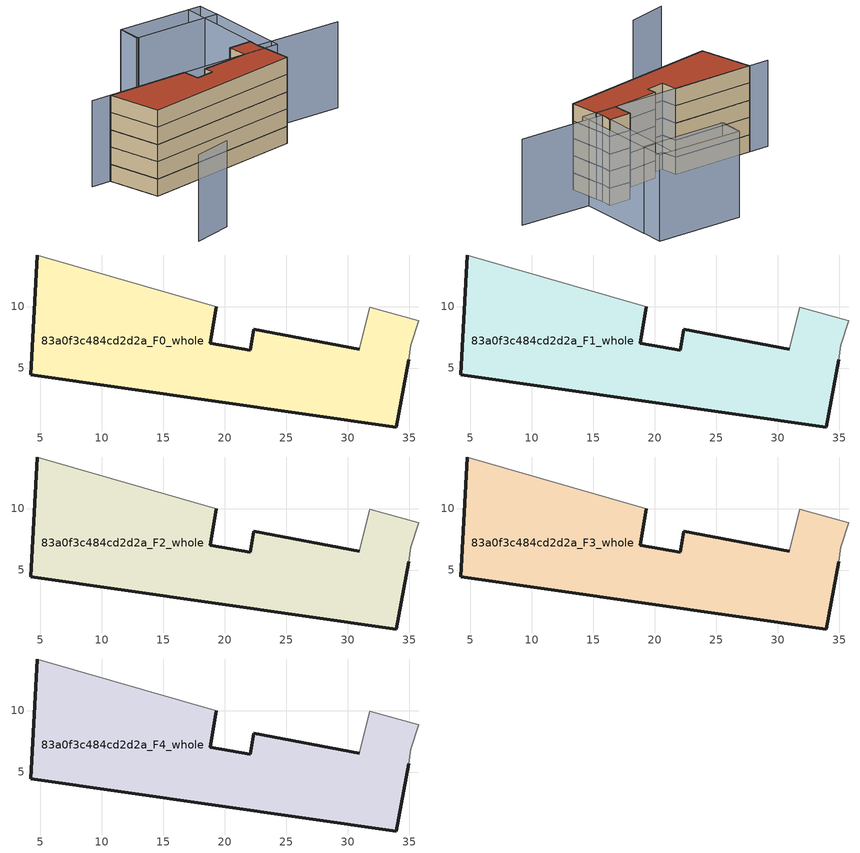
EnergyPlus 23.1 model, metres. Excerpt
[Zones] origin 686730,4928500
83a0f3c484cd2d2a_F0_whole
 floor ground (EU_floor_Construction): 33.96,0.21 34.96,5.67 35.14,6.83 35.79,8.83 31.79,9.95 30.94,6.54 22.34,8.17 22.06,6.46 18.81,7.01 19.31,9.99 4.76,14.2 4.2,4.43 z0
 wall outside (EU_wall_Construction): 19.31,9.99 18.81,7.01 22.06,6.46 22.34,8.17 30.94,6.54 / 34.96,5.67 33.96,0.21 4.2,4.43 4.76,14.2 z0:3
 wall adiabatic (EU_wall_Construction): 4.76,14.2 19.31,9.99 / 30.94,6.54 31.79,9.95 35.79,8.83 35.14,6.83 34.96,5.67 z0:3
83a0f3c484cd2d2a_F1_whole
 floor to 83a0f3c484cd2d2a_F0_whole (EU_floor_Construction): 33.96,0.21 34.96,5.67 35.14,6.83 35.79,8.83 31.79,9.95 30.94,6.54 22.34,8.17 22.06,6.46 18.81,7.01 19.31,9.99 4.76,14.2 4.2,4.43 z3
 wall outside (EU_wall_Construction): 19.31,9.99 18.81,7.01 22.06,6.46 22.34,8.17 30.94,6.54 / 34.96,5.67 33.96,0.21 4.2,4.43 4.76,14.2 z3:6
 wall adiabatic (EU_wall_Construction): 4.76,14.2 19.31,9.99 / 30.94,6.54 31.79,9.95 35.79,8.83 35.14,6.83 34.96,5.67 z3:6
83a0f3c484cd2d2a_F2_whole
 floor to 83a0f3c484cd2d2a_F1_whole (EU_floor_Construction): 33.96,0.21 34.96,5.67 35.14,6.83 35.79,8.83 31.79,9.95 30.94,6.54 22.34,8.17 22.06,6.46 18.81,7.01 19.31,9.99 4.76,14.2 4.2,4.43 z6
 wall outside (EU_wall_Construction): 19.31,9.99 18.81,7.01 22.06,6.46 22.34,8.17 30.94,6.54 / 34.96,5.67 33.96,0.21 4.2,4.43 4.76,14.2 z6:9
 wall adiabatic (EU_wall_Construction): 4.76,14.2 19.31,9.99 / 30.94,6.54 31.79,9.95 35.79,8.83 35.14,6.83 34.96,5.67 z6:9
83a0f3c484cd2d2a_F3_whole
 floor to 83a0f3c484cd2d2a_F2_whole (EU_floor_Construction): 33.96,0.21 34.96,5.67 35.14,6.83 35.79,8.83 31.79,9.95 30.94,6.54 22.34,8.17 22.06,6.46 18.81,7.01 19.31,9.99 4.76,14.2 4.2,4.43 z9
 wall outside (EU_wall_Construction): 19.31,9.99 18.81,7.01 22.06,6.46 22.34,8.17 30.94,6.54 / 34.96,5.67 33.96,0.21 4.2,4.43 4.76,14.2 z9:12
 wall adiabatic (EU_wall_Construction): 4.76,14.2 19.31,9.99 / 30.94,6.54 31.79,9.95 35.79,8.83 35.14,6.83 34.96,5.67 z9:12
83a0f3c484cd2d2a_F4_whole
 floor to 83a0f3c484cd2d2a_F3_whole (EU_floor_Construction): 33.96,0.21 34.96,5.67 35.14,6.83 35.79,8.83 31.79,9.95 30.94,6.54 22.34,8.17 22.06,6.46 18.81,7.01 19.31,9.99 4.76,14.2 4.2,4.43 z12
 wall outside (EU_wall_Construction): 19.31,9.99 18.81,7.01 22.06,6.46 22.34,8.17 30.94,6.54 / 34.96,5.67 33.96,0.21 4.2,4.43 4.76,14.2 z12:15
 wall adiabatic (EU_wall_Construction): 4.76,14.2 19.31,9.99 / 30.94,6.54 31.79,9.95 35.79,8.83 35.14,6.83 34.96,5.67 z12:15
 roof outside (EU_roof_Construction): 35.79,8.83 35.14,6.83 34.96,5.67 33.96,0.21 4.2,4.43 4.76,14.2 19.31,9.99 18.81,7.01 22.06,6.46 22.34,8.17 30.94,6.54 31.79,9.95 z15
shading: -6.83,-11.64 0.48,-11.89 / 27.7,28.39 26.38,24.12 / 50.58,2.1 35.14,6.84 / 35.14,6.84 40.54,24.46 / 41.82,19.84 37.35,4.62 / 37.35,4.62 1.22,15.24 / 27.5,28.46 42.91,23.74 / 42.91,23.74 41.64,19.59 / 41.64,19.59 26.23,24.3 / 26.23,24.3 27.5,28.46 z0:15
[Building]
EU S2 Campaign: North Axis=0; Terrain=City; Solar Distribution=FullExterior
[Site:Location]
Bologna: Latitude=44.5; Longitude=11.25; Time Zone=1; Elevation=37
[SizingPeriod:WeatherFileDays]
AnnualSizingPeriod: Begin Month=1; Begin Day of Month=1; End Month=12; End Day of Month=31; Day of Week for Start Day=Monday; Use Weather File Daylight Saving Period=No; Use Weather File Rain and Snow Indicators=No
[MATERIAL]
EU_InternalMass_Material: Roughness=MediumRough; Thickness=0.1; Conductivity=1; Density=1800; Specific Heat=900; Thermal Absorptance=0.9; Solar Absorptance=0.7; Visible Absorptance=0.7
[MATERIAL:NOMASS] Roughness=MediumRough; Thermal Absorptance=0.9; Solar Absorptance=0.7; Visible Absorptance=0.7
Name | Thermal Resistance
EU_wall_NoMass | 0.905828
EU_roof_NoMass | 0.37593
EU_floor_NoMass | 0.67114
[CONSTRUCTION]
EU_wall_Construction: EU_wall_NoMass
EU_roof_Construction: EU_roof_NoMass
EU_floor_Construction: EU_floor_NoMass
EU_InternalMass_Construction: EU_InternalMass_Material
[ZONE] Type=1; Multiplier=1; Ceiling Height=autocalculate; Floor Area=autocalculate; Part of Total Floor Area=Yes
Name | Volume
83a0f3c484cd2d2a_F0_whole | 691.335
83a0f3c484cd2d2a_F1_whole; 83a0f3c484cd2d2a_F2_whole; 83a0f3c484cd2d2a_F3_whole; 83a0f3c484cd2d2a_F4_whole | 691.337
[INTERNALMASS] Construction=EU_InternalMass_Construction; Surface Area=230.446
Name | Zone or ZoneList
83a0f3c484cd2d2a_F0_whole_EU_InternalMass | 83a0f3c484cd2d2a_F0_whole
83a0f3c484cd2d2a_F1_whole_EU_InternalMass | 83a0f3c484cd2d2a_F1_whole
83a0f3c484cd2d2a_F2_whole_EU_InternalMass | 83a0f3c484cd2d2a_F2_whole
83a0f3c484cd2d2a_F3_whole_EU_InternalMass | 83a0f3c484cd2d2a_F3_whole
83a0f3c484cd2d2a_F4_whole_EU_InternalMass | 83a0f3c484cd2d2a_F4_whole
[OTHEREQUIPMENT] Fuel Type=Electricity; Design Level Calculation Method=Watts/Area; Power per Zone Floor Area=1; Fraction Latent=0; Fraction Radiant=0; Fraction Lost=0; Carbon Dioxide Generation Rate=0; EndUse Subcategory=EU_Step8_InternalGains
Name | Zone or ZoneList or Space or SpaceList | Schedule
EU_Step8_InternalGain_83a0f3c484cd2d2a_F0_whole_f000 | 83a0f3c484cd2d2a_F0_whole | EU_Step8_GainSchedule_83a0f3c484cd2d2a_F0_whole_f000
EU_Step8_InternalGain_83a0f3c484cd2d2a_F1_whole_f000 | 83a0f3c484cd2d2a_F1_whole | EU_Step8_GainSchedule_83a0f3c484cd2d2a_F1_whole_f000
EU_Step8_InternalGain_83a0f3c484cd2d2a_F2_whole_f000 | 83a0f3c484cd2d2a_F2_whole | EU_Step8_GainSchedule_83a0f3c484cd2d2a_F2_whole_f000
EU_Step8_InternalGain_83a0f3c484cd2d2a_F3_whole_f000 | 83a0f3c484cd2d2a_F3_whole | EU_Step8_GainSchedule_83a0f3c484cd2d2a_F3_whole_f000
EU_Step8_InternalGain_83a0f3c484cd2d2a_F4_whole_f000 | 83a0f3c484cd2d2a_F4_whole | EU_Step8_GainSchedule_83a0f3c484cd2d2a_F4_whole_f000
[ZONEVENTILATION:DESIGNFLOWRATE] Schedule=EU_AlwaysOn; Design Flow Rate Calculation Method=AirChanges/Hour; Air Changes per Hour=0.73129; Ventilation Type=Natural; Fan Pressure Rise=0; Fan Total Efficiency=1; Constant Term Coefficient=1; Temperature Term Coefficient=0; Velocity Term Coefficient=0; Velocity Squared Term Coefficient=0; Minimum Indoor Temperature=-100; Maximum Indoor Temperature=100; Delta Temperature=-100; Minimum Outdoor Temperature=-100; Maximum Outdoor Temperature=100; Maximum Wind Speed=40
Name | Zone or ZoneList or Space or SpaceList
EU_ConstantAir_83a0f3c484cd2d2a_F0_whole | 83a0f3c484cd2d2a_F0_whole
EU_ConstantAir_83a0f3c484cd2d2a_F1_whole | 83a0f3c484cd2d2a_F1_whole
EU_ConstantAir_83a0f3c484cd2d2a_F2_whole | 83a0f3c484cd2d2a_F2_whole
EU_ConstantAir_83a0f3c484cd2d2a_F3_whole | 83a0f3c484cd2d2a_F3_whole
EU_ConstantAir_83a0f3c484cd2d2a_F4_whole | 83a0f3c484cd2d2a_F4_whole
[HVACTEMPLATE:THERMOSTAT] Constant Heating Setpoint=20; Constant Cooling Setpoint=50
EU_HeatOnly_83a0f3c484cd2d2a_F0_whole; EU_HeatOnly_83a0f3c484cd2d2a_F1_whole; EU_HeatOnly_83a0f3c484cd2d2a_F2_whole; EU_HeatOnly_83a0f3c484cd2d2a_F3_whole; EU_HeatOnly_83a0f3c484cd2d2a_F4_whole
[HVACTEMPLATE:ZONE:IDEALLOADSAIRSYSTEM] System Availability Schedule=EU_AlwaysOn; Maximum Heating Supply Air Temperature=50; Minimum Cooling Supply Air Temperature=13; Maximum Heating Supply Air Humidity Ratio=0.0156; Minimum Cooling Supply Air Humidity Ratio=0.0077; Heating Limit=NoLimit; Cooling Limit=NoLimit; Heating Availability Schedule=EU_AlwaysOn; Cooling Availability Schedule=EU_CoolingOff; Dehumidification Control Type=ConstantSensibleHeatRatio; Cooling Sensible Heat Ratio=0.7; Dehumidification Setpoint=60; Humidification Control Type=None; Humidification Setpoint=30; Outdoor Air Method=None; Outdoor Air Flow Rate per Person=0.00944; Outdoor Air Flow Rate per Zone Floor Area=0; Outdoor Air Flow Rate per Zone=0; Demand Controlled Ventilation Type=None; Outdoor Air Economizer Type=NoEconomizer; Heat Recovery Type=None; Sensible Heat Recovery Effectiveness=0.7; Latent Heat Recovery Effectiveness=0.65
Name | Template Thermostat
83a0f3c484cd2d2a_F0_whole | EU_HeatOnly_83a0f3c484cd2d2a_F0_whole
83a0f3c484cd2d2a_F1_whole | EU_HeatOnly_83a0f3c484cd2d2a_F1_whole
83a0f3c484cd2d2a_F2_whole | EU_HeatOnly_83a0f3c484cd2d2a_F2_whole
83a0f3c484cd2d2a_F3_whole | EU_HeatOnly_83a0f3c484cd2d2a_F3_whole
83a0f3c484cd2d2a_F4_whole | EU_HeatOnly_83a0f3c484cd2d2a_F4_whole
[SIZING:ZONE] Zone Cooling Design Supply Air Temperature Input Method=SupplyAirTemperature; Zone Cooling Design Supply Air Temperature=13; Zone Heating Design Supply Air Temperature Input Method=SupplyAirTemperature; Zone Heating Design Supply Air Temperature=50; Zone Cooling Design Supply Air Humidity Ratio=0.008; Zone Heating Design Supply Air Humidity Ratio=0.008; Cooling Design Air Flow Method=DesignDay; Cooling Design Air Flow Rate=0; Cooling Minimum Air Flow per Zone Floor Area=0.000762; Cooling Minimum Air Flow=0; Cooling Minimum Air Flow Fraction=0.2; Heating Design Air Flow Method=DesignDay; Heating Design Air Flow Rate=0; Heating Maximum Air Flow per Zone Floor Area=0.002032; Heating Maximum Air Flow=0.141576; Heating Maximum Air Flow Fraction=0.3; Account for Dedicated Outdoor Air System=No; Dedicated Outdoor Air System Control Strategy=NeutralSupplyAir; Dedicated Outdoor Air Low Setpoint Temperature for Design=autosize; Dedicated Outdoor Air High Setpoint Temperature for Design=autosize; Zone Load Sizing Method=Sensible Load Only No Latent Load; Zone Latent Cooling Design Supply Air Humidity Ratio Input Method=HumidityRatioDifference; Zone Cooling Design Supply Air Humidity Ratio Difference=0.005; Zone Latent Heating Design Supply Air Humidity Ratio Input Method=HumidityRatioDifference; Zone Humidification Design Supply Air Humidity Ratio Difference=0.005
83a0f3c484cd2d2a_F0_whole; 83a0f3c484cd2d2a_F1_whole; 83a0f3c484cd2d2a_F2_whole; 83a0f3c484cd2d2a_F3_whole; 83a0f3c484cd2d2a_F4_whole
[SCHEDULE:CONSTANT]
Name | Hourly Value
EU_AlwaysOn | 1
EU_CoolingOff | 0
[SCHEDULE:FILE] Column Number=1; Rows to Skip at Top=0; Number of Hours of Data=8760; Column Separator=Comma; Interpolate to Timestep=No; Minutes per Item=60; Adjust Schedule for Daylight Savings=Yes
Name | File
EU_Step8_GainSchedule_83a0f3c484cd2d2a_F0_whole_f000 | ../../schedules/83a0f3c484cd2d2a/83a0f3c484cd2d2a_F0_whole_f000_gain.csv
EU_Step8_GainSchedule_83a0f3c484cd2d2a_F1_whole_f000 | ../../schedules/83a0f3c484cd2d2a/83a0f3c484cd2d2a_F1_whole_f000_gain.csv
EU_Step8_GainSchedule_83a0f3c484cd2d2a_F2_whole_f000 | ../../schedules/83a0f3c484cd2d2a/83a0f3c484cd2d2a_F2_whole_f000_gain.csv
EU_Step8_GainSchedule_83a0f3c484cd2d2a_F3_whole_f000 | ../../schedules/83a0f3c484cd2d2a/83a0f3c484cd2d2a_F3_whole_f000_gain.csv
EU_Step8_GainSchedule_83a0f3c484cd2d2a_F4_whole_f000 | ../../schedules/83a0f3c484cd2d2a/83a0f3c484cd2d2a_F4_whole_f000_gain.csv
